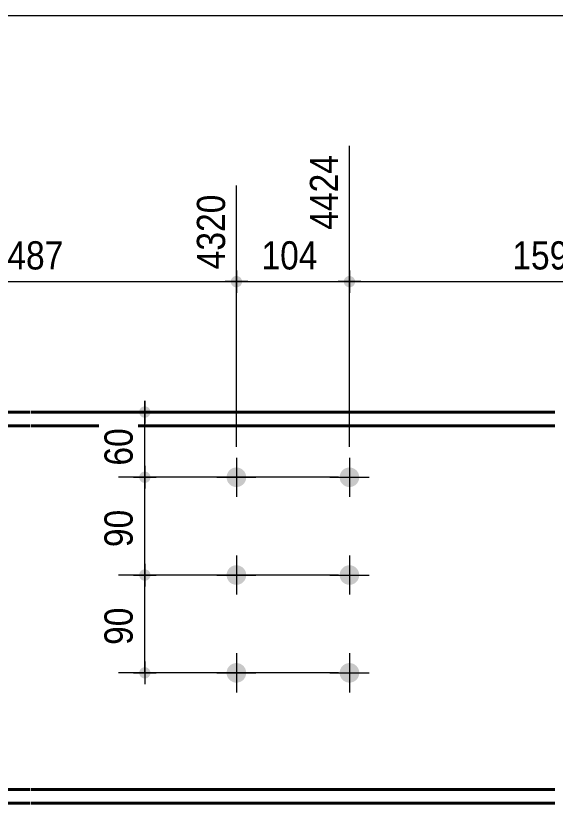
# Model space of a CAD drawing. Header units: millimetres. Extents: x 2 to 410, y 5 to 282.
# Drawn here: x 278.1 to 327.7, y 209.5 to 282 of the extents above; entities that cross this region are included whole.
import ezdxf

# ---------------------------------------------------------------- set-up
doc = ezdxf.new("R2010")
doc.units = ezdxf.units.MM
for name, color, linetype, lineweight in [('Boulon', 7, 'Continuous', 0), ('Cotation', 7, 'Continuous', 0), ('Feuille dessin', 5, 'Continuous', 0), ('Piece', 2, 'Continuous', 0)]:
    doc.layers.add(name, color=color, linetype=linetype, lineweight=lineweight)
doc.styles.add('ARIAL', font='ARIAL.TTF')

# ---------------------------------------------------------------- blocks, each defined once
blk = doc.blocks.new('*A15')
at = {"layer": 'Boulon'}
blk.add_hatch(color=256, dxfattribs=at).paths.add_polyline_path([(309.668, 221.485), (309.665, 221.441), (309.659, 221.397), (309.652, 221.354), (309.642, 221.31), (309.63, 221.268), (309.616, 221.226), (309.601, 221.185), (309.583, 221.144), (309.563, 221.105), (309.541, 221.066), (309.517, 221.029), (309.492, 220.993), (309.465, 220.958), (309.436, 220.925), (309.405, 220.893), (309.373, 220.862), (309.34, 220.833), (309.305, 220.806), (309.269, 220.781), (309.232, 220.757), (309.193, 220.735), (309.154, 220.716), (309.113, 220.698), (309.072, 220.682), (309.03, 220.668), (308.988, 220.656), (308.945, 220.646), (308.901, 220.639), (308.857, 220.633), (308.813, 220.63), (308.769, 220.629), (308.725, 220.63), (308.681, 220.633), (308.637, 220.639), (308.593, 220.646), (308.55, 220.656), (308.508, 220.668), (308.466, 220.682), (308.425, 220.698), (308.384, 220.716), (308.345, 220.735), (308.306, 220.757), (308.269, 220.781), (308.233, 220.806), (308.198, 220.833), (308.165, 220.862), (308.133, 220.893), (308.102, 220.925), (308.073, 220.958), (308.046, 220.993), (308.021, 221.029), (307.997, 221.066), (307.975, 221.105), (307.955, 221.144), (307.938, 221.185), (307.922, 221.226), (307.908, 221.268), (307.896, 221.31), (307.886, 221.354), (307.879, 221.397), (307.873, 221.441), (307.87, 221.485), (307.869, 221.529), (307.87, 221.573), (307.873, 221.617), (307.879, 221.661), (307.886, 221.705), (307.896, 221.748), (307.908, 221.79), (307.922, 221.832), (307.938, 221.874), (307.955, 221.914), (307.975, 221.953), (307.997, 221.992), (308.021, 222.029), (308.046, 222.065), (308.073, 222.1), (308.102, 222.134), (308.133, 222.166), (308.165, 222.196), (308.198, 222.225), (308.233, 222.252), (308.269, 222.277), (308.306, 222.301), (308.345, 222.323), (308.384, 222.343), (308.425, 222.361), (308.466, 222.377), (308.508, 222.39), (308.55, 222.402), (308.593, 222.412), (308.637, 222.419), (308.681, 222.425), (308.725, 222.428), (308.769, 222.429), (308.813, 222.428), (308.857, 222.425), (308.901, 222.419), (308.945, 222.412), (308.988, 222.402), (309.03, 222.39), (309.072, 222.377), (309.113, 222.361), (309.154, 222.343), (309.193, 222.323), (309.232, 222.301), (309.269, 222.277), (309.305, 222.252), (309.34, 222.225), (309.373, 222.196), (309.405, 222.166), (309.436, 222.134), (309.465, 222.1), (309.492, 222.065), (309.517, 222.029), (309.541, 221.992), (309.563, 221.953), (309.583, 221.914), (309.601, 221.874), (309.616, 221.832), (309.63, 221.79), (309.642, 221.748), (309.652, 221.705), (309.659, 221.661), (309.665, 221.617), (309.668, 221.573), (309.669, 221.529)], flags=17)
at = {"layer": 'Boulon', "linetype": 'Continuous', "lineweight": 0}
for p, q in [((308.769, 223.329), (308.769, 219.729)), ((306.969, 221.529), (310.569, 221.529))]:
    blk.add_line(p, q, dxfattribs=at)
blk = doc.blocks.new('*A16')
at = {"layer": 'Boulon'}
blk.add_hatch(color=256, dxfattribs=at).paths.add_polyline_path([(299.268, 221.485), (299.265, 221.441), (299.259, 221.397), (299.252, 221.354), (299.242, 221.31), (299.23, 221.268), (299.216, 221.226), (299.201, 221.185), (299.183, 221.144), (299.163, 221.105), (299.141, 221.066), (299.117, 221.029), (299.092, 220.993), (299.065, 220.958), (299.036, 220.925), (299.005, 220.893), (298.973, 220.862), (298.94, 220.833), (298.905, 220.806), (298.869, 220.781), (298.832, 220.757), (298.793, 220.735), (298.754, 220.716), (298.713, 220.698), (298.672, 220.682), (298.63, 220.668), (298.588, 220.656), (298.545, 220.646), (298.501, 220.639), (298.457, 220.633), (298.413, 220.63), (298.369, 220.629), (298.325, 220.63), (298.281, 220.633), (298.237, 220.639), (298.193, 220.646), (298.15, 220.656), (298.108, 220.668), (298.066, 220.682), (298.025, 220.698), (297.984, 220.716), (297.945, 220.735), (297.906, 220.757), (297.869, 220.781), (297.833, 220.806), (297.798, 220.833), (297.765, 220.862), (297.733, 220.893), (297.702, 220.925), (297.673, 220.958), (297.646, 220.993), (297.621, 221.029), (297.597, 221.066), (297.575, 221.105), (297.555, 221.144), (297.538, 221.185), (297.522, 221.226), (297.508, 221.268), (297.496, 221.31), (297.486, 221.354), (297.479, 221.397), (297.473, 221.441), (297.47, 221.485), (297.469, 221.529), (297.47, 221.573), (297.473, 221.617), (297.479, 221.661), (297.486, 221.705), (297.496, 221.748), (297.508, 221.79), (297.522, 221.832), (297.538, 221.874), (297.555, 221.914), (297.575, 221.953), (297.597, 221.992), (297.621, 222.029), (297.646, 222.065), (297.673, 222.1), (297.702, 222.134), (297.733, 222.166), (297.765, 222.196), (297.798, 222.225), (297.833, 222.252), (297.869, 222.277), (297.906, 222.301), (297.945, 222.323), (297.984, 222.343), (298.025, 222.361), (298.066, 222.377), (298.108, 222.39), (298.15, 222.402), (298.193, 222.412), (298.237, 222.419), (298.281, 222.425), (298.325, 222.428), (298.369, 222.429), (298.413, 222.428), (298.457, 222.425), (298.501, 222.419), (298.545, 222.412), (298.588, 222.402), (298.63, 222.39), (298.672, 222.377), (298.713, 222.361), (298.754, 222.343), (298.793, 222.323), (298.832, 222.301), (298.869, 222.277), (298.905, 222.252), (298.94, 222.225), (298.973, 222.196), (299.005, 222.166), (299.036, 222.134), (299.065, 222.1), (299.092, 222.065), (299.117, 222.029), (299.141, 221.992), (299.163, 221.953), (299.183, 221.914), (299.201, 221.874), (299.216, 221.832), (299.23, 221.79), (299.242, 221.748), (299.252, 221.705), (299.259, 221.661), (299.265, 221.617), (299.268, 221.573), (299.269, 221.529)], flags=17)
at = {"layer": 'Boulon', "linetype": 'Continuous', "lineweight": 0}
for p, q in [((298.369, 223.329), (298.369, 219.729)), ((296.569, 221.529), (300.169, 221.529))]:
    blk.add_line(p, q, dxfattribs=at)
blk = doc.blocks.new('*A17')
at = {"layer": 'Boulon'}
for points in [[(309.668, 239.485), (309.665, 239.441), (309.659, 239.397), (309.652, 239.354), (309.642, 239.31), (309.63, 239.268), (309.616, 239.226), (309.601, 239.185), (309.583, 239.144), (309.563, 239.105), (309.541, 239.066), (309.517, 239.029), (309.492, 238.993), (309.465, 238.958), (309.436, 238.925), (309.405, 238.893), (309.373, 238.862), (309.34, 238.833), (309.305, 238.806), (309.269, 238.781), (309.232, 238.757), (309.193, 238.735), (309.154, 238.716), (309.113, 238.698), (309.072, 238.682), (309.03, 238.668), (308.988, 238.656), (308.945, 238.646), (308.901, 238.639), (308.857, 238.633), (308.813, 238.63), (308.769, 238.629), (308.725, 238.63), (308.681, 238.633), (308.637, 238.639), (308.593, 238.646), (308.55, 238.656), (308.508, 238.668), (308.466, 238.682), (308.425, 238.698), (308.384, 238.716), (308.345, 238.735), (308.306, 238.757), (308.269, 238.781), (308.233, 238.806), (308.198, 238.833), (308.165, 238.862), (308.133, 238.893), (308.102, 238.925), (308.073, 238.958), (308.046, 238.993), (308.021, 239.029), (307.997, 239.066), (307.975, 239.105), (307.955, 239.144), (307.938, 239.185), (307.922, 239.226), (307.908, 239.268), (307.896, 239.31), (307.886, 239.354), (307.879, 239.397), (307.873, 239.441), (307.87, 239.485), (307.869, 239.529), (307.87, 239.573), (307.873, 239.617), (307.879, 239.661), (307.886, 239.705), (307.896, 239.748), (307.908, 239.79), (307.922, 239.832), (307.938, 239.874), (307.955, 239.914), (307.975, 239.953), (307.997, 239.992), (308.021, 240.029), (308.046, 240.065), (308.073, 240.1), (308.102, 240.134), (308.133, 240.166), (308.165, 240.196), (308.198, 240.225), (308.233, 240.252), (308.269, 240.277), (308.306, 240.301), (308.345, 240.323), (308.384, 240.343), (308.425, 240.361), (308.466, 240.377), (308.508, 240.39), (308.55, 240.402), (308.593, 240.412), (308.637, 240.419), (308.681, 240.425), (308.725, 240.428), (308.769, 240.429), (308.813, 240.428), (308.857, 240.425), (308.901, 240.419), (308.945, 240.412), (308.988, 240.402), (309.03, 240.39), (309.072, 240.377), (309.113, 240.361), (309.154, 240.343), (309.193, 240.323), (309.232, 240.301), (309.269, 240.277), (309.305, 240.252), (309.34, 240.225), (309.373, 240.196), (309.405, 240.166), (309.436, 240.134), (309.465, 240.1), (309.492, 240.065), (309.517, 240.029), (309.541, 239.992), (309.563, 239.953), (309.583, 239.914), (309.601, 239.874), (309.616, 239.832), (309.63, 239.79), (309.642, 239.748), (309.652, 239.705), (309.659, 239.661), (309.665, 239.617), (309.668, 239.573), (309.669, 239.529)], [(309.668, 230.485), (309.665, 230.441), (309.659, 230.397), (309.652, 230.354), (309.642, 230.31), (309.63, 230.268), (309.616, 230.226), (309.601, 230.185), (309.583, 230.144), (309.563, 230.105), (309.541, 230.066), (309.517, 230.029), (309.492, 229.993), (309.465, 229.958), (309.436, 229.925), (309.405, 229.893), (309.373, 229.862), (309.34, 229.833), (309.305, 229.806), (309.269, 229.781), (309.232, 229.757), (309.193, 229.735), (309.154, 229.716), (309.113, 229.698), (309.072, 229.682), (309.03, 229.668), (308.988, 229.656), (308.945, 229.646), (308.901, 229.639), (308.857, 229.633), (308.813, 229.63), (308.769, 229.629), (308.725, 229.63), (308.681, 229.633), (308.637, 229.639), (308.593, 229.646), (308.55, 229.656), (308.508, 229.668), (308.466, 229.682), (308.425, 229.698), (308.384, 229.716), (308.345, 229.735), (308.306, 229.757), (308.269, 229.781), (308.233, 229.806), (308.198, 229.833), (308.165, 229.862), (308.133, 229.893), (308.102, 229.925), (308.073, 229.958), (308.046, 229.993), (308.021, 230.029), (307.997, 230.066), (307.975, 230.105), (307.955, 230.144), (307.938, 230.185), (307.922, 230.226), (307.908, 230.268), (307.896, 230.31), (307.886, 230.354), (307.879, 230.397), (307.873, 230.441), (307.87, 230.485), (307.869, 230.529), (307.87, 230.573), (307.873, 230.617), (307.879, 230.661), (307.886, 230.705), (307.896, 230.748), (307.908, 230.79), (307.922, 230.832), (307.938, 230.874), (307.955, 230.914), (307.975, 230.953), (307.997, 230.992), (308.021, 231.029), (308.046, 231.065), (308.073, 231.1), (308.102, 231.134), (308.133, 231.166), (308.165, 231.196), (308.198, 231.225), (308.233, 231.252), (308.269, 231.277), (308.306, 231.301), (308.345, 231.323), (308.384, 231.343), (308.425, 231.361), (308.466, 231.377), (308.508, 231.39), (308.55, 231.402), (308.593, 231.412), (308.637, 231.419), (308.681, 231.425), (308.725, 231.428), (308.769, 231.429), (308.813, 231.428), (308.857, 231.425), (308.901, 231.419), (308.945, 231.412), (308.988, 231.402), (309.03, 231.39), (309.072, 231.377), (309.113, 231.361), (309.154, 231.343), (309.193, 231.323), (309.232, 231.301), (309.269, 231.277), (309.305, 231.252), (309.34, 231.225), (309.373, 231.196), (309.405, 231.166), (309.436, 231.134), (309.465, 231.1), (309.492, 231.065), (309.517, 231.029), (309.541, 230.992), (309.563, 230.953), (309.583, 230.914), (309.601, 230.874), (309.616, 230.832), (309.63, 230.79), (309.642, 230.748), (309.652, 230.705), (309.659, 230.661), (309.665, 230.617), (309.668, 230.573), (309.669, 230.529)]]:
    blk.add_hatch(color=256, dxfattribs=at).paths.add_polyline_path(points, flags=17)
at = {"layer": 'Boulon', "linetype": 'Continuous', "lineweight": 0}
for p, q in [((308.769, 241.329), (308.769, 237.729)), ((306.969, 239.529), (310.569, 239.529)), ((308.769, 232.329), (308.769, 228.729)), ((306.969, 230.529), (310.569, 230.529))]:
    blk.add_line(p, q, dxfattribs=at)
blk = doc.blocks.new('*A18')
at = {"layer": 'Boulon'}
for points in [[(299.268, 239.485), (299.265, 239.441), (299.259, 239.397), (299.252, 239.354), (299.242, 239.31), (299.23, 239.268), (299.216, 239.226), (299.201, 239.185), (299.183, 239.144), (299.163, 239.105), (299.141, 239.066), (299.117, 239.029), (299.092, 238.993), (299.065, 238.958), (299.036, 238.925), (299.005, 238.893), (298.973, 238.862), (298.94, 238.833), (298.905, 238.806), (298.869, 238.781), (298.832, 238.757), (298.793, 238.735), (298.754, 238.716), (298.713, 238.698), (298.672, 238.682), (298.63, 238.668), (298.588, 238.656), (298.545, 238.646), (298.501, 238.639), (298.457, 238.633), (298.413, 238.63), (298.369, 238.629), (298.325, 238.63), (298.281, 238.633), (298.237, 238.639), (298.193, 238.646), (298.15, 238.656), (298.108, 238.668), (298.066, 238.682), (298.025, 238.698), (297.984, 238.716), (297.945, 238.735), (297.906, 238.757), (297.869, 238.781), (297.833, 238.806), (297.798, 238.833), (297.765, 238.862), (297.733, 238.893), (297.702, 238.925), (297.673, 238.958), (297.646, 238.993), (297.621, 239.029), (297.597, 239.066), (297.575, 239.105), (297.555, 239.144), (297.538, 239.185), (297.522, 239.226), (297.508, 239.268), (297.496, 239.31), (297.486, 239.354), (297.479, 239.397), (297.473, 239.441), (297.47, 239.485), (297.469, 239.529), (297.47, 239.573), (297.473, 239.617), (297.479, 239.661), (297.486, 239.705), (297.496, 239.748), (297.508, 239.79), (297.522, 239.832), (297.538, 239.874), (297.555, 239.914), (297.575, 239.953), (297.597, 239.992), (297.621, 240.029), (297.646, 240.065), (297.673, 240.1), (297.702, 240.134), (297.733, 240.166), (297.765, 240.196), (297.798, 240.225), (297.833, 240.252), (297.869, 240.277), (297.906, 240.301), (297.945, 240.323), (297.984, 240.343), (298.025, 240.361), (298.066, 240.377), (298.108, 240.39), (298.15, 240.402), (298.193, 240.412), (298.237, 240.419), (298.281, 240.425), (298.325, 240.428), (298.369, 240.429), (298.413, 240.428), (298.457, 240.425), (298.501, 240.419), (298.545, 240.412), (298.588, 240.402), (298.63, 240.39), (298.672, 240.377), (298.713, 240.361), (298.754, 240.343), (298.793, 240.323), (298.832, 240.301), (298.869, 240.277), (298.905, 240.252), (298.94, 240.225), (298.973, 240.196), (299.005, 240.166), (299.036, 240.134), (299.065, 240.1), (299.092, 240.065), (299.117, 240.029), (299.141, 239.992), (299.163, 239.953), (299.183, 239.914), (299.201, 239.874), (299.216, 239.832), (299.23, 239.79), (299.242, 239.748), (299.252, 239.705), (299.259, 239.661), (299.265, 239.617), (299.268, 239.573), (299.269, 239.529)], [(299.268, 230.485), (299.265, 230.441), (299.259, 230.397), (299.252, 230.354), (299.242, 230.31), (299.23, 230.268), (299.216, 230.226), (299.201, 230.185), (299.183, 230.144), (299.163, 230.105), (299.141, 230.066), (299.117, 230.029), (299.092, 229.993), (299.065, 229.958), (299.036, 229.925), (299.005, 229.893), (298.973, 229.862), (298.94, 229.833), (298.905, 229.806), (298.869, 229.781), (298.832, 229.757), (298.793, 229.735), (298.754, 229.716), (298.713, 229.698), (298.672, 229.682), (298.63, 229.668), (298.588, 229.656), (298.545, 229.646), (298.501, 229.639), (298.457, 229.633), (298.413, 229.63), (298.369, 229.629), (298.325, 229.63), (298.281, 229.633), (298.237, 229.639), (298.193, 229.646), (298.15, 229.656), (298.108, 229.668), (298.066, 229.682), (298.025, 229.698), (297.984, 229.716), (297.945, 229.735), (297.906, 229.757), (297.869, 229.781), (297.833, 229.806), (297.798, 229.833), (297.765, 229.862), (297.733, 229.893), (297.702, 229.925), (297.673, 229.958), (297.646, 229.993), (297.621, 230.029), (297.597, 230.066), (297.575, 230.105), (297.555, 230.144), (297.538, 230.185), (297.522, 230.226), (297.508, 230.268), (297.496, 230.31), (297.486, 230.354), (297.479, 230.397), (297.473, 230.441), (297.47, 230.485), (297.469, 230.529), (297.47, 230.573), (297.473, 230.617), (297.479, 230.661), (297.486, 230.705), (297.496, 230.748), (297.508, 230.79), (297.522, 230.832), (297.538, 230.874), (297.555, 230.914), (297.575, 230.953), (297.597, 230.992), (297.621, 231.029), (297.646, 231.065), (297.673, 231.1), (297.702, 231.134), (297.733, 231.166), (297.765, 231.196), (297.798, 231.225), (297.833, 231.252), (297.869, 231.277), (297.906, 231.301), (297.945, 231.323), (297.984, 231.343), (298.025, 231.361), (298.066, 231.377), (298.108, 231.39), (298.15, 231.402), (298.193, 231.412), (298.237, 231.419), (298.281, 231.425), (298.325, 231.428), (298.369, 231.429), (298.413, 231.428), (298.457, 231.425), (298.501, 231.419), (298.545, 231.412), (298.588, 231.402), (298.63, 231.39), (298.672, 231.377), (298.713, 231.361), (298.754, 231.343), (298.793, 231.323), (298.832, 231.301), (298.869, 231.277), (298.905, 231.252), (298.94, 231.225), (298.973, 231.196), (299.005, 231.166), (299.036, 231.134), (299.065, 231.1), (299.092, 231.065), (299.117, 231.029), (299.141, 230.992), (299.163, 230.953), (299.183, 230.914), (299.201, 230.874), (299.216, 230.832), (299.23, 230.79), (299.242, 230.748), (299.252, 230.705), (299.259, 230.661), (299.265, 230.617), (299.268, 230.573), (299.269, 230.529)]]:
    blk.add_hatch(color=256, dxfattribs=at).paths.add_polyline_path(points, flags=17)
at = {"layer": 'Boulon', "linetype": 'Continuous', "lineweight": 0}
for p, q in [((298.369, 241.329), (298.369, 237.729)), ((296.569, 239.529), (300.169, 239.529)), ((298.369, 232.329), (298.369, 228.729)), ((296.569, 230.529), (300.169, 230.529))]:
    blk.add_line(p, q, dxfattribs=at)
blk = doc.blocks.new('*A23')
at = {"layer": 'Piece', "color": 2, "linetype": 'Continuous', "lineweight": 40}
for p, q in [((279.383434, 245.529131), (170.293154, 245.529131)), ((327.654716, 245.529131), (279.483434, 245.529131)), ((279.383434, 244.259131), (270.86596, 244.259131)), ((285.702809, 244.259131), (279.483434, 244.259131)), ((327.654716, 244.259131), (289.342809, 244.259131)), ((279.383434, 210.799131), (170.293154, 210.799131)), ((327.654716, 210.799131), (279.483434, 210.799131)), ((279.383434, 209.529131), (170.293154, 209.529131)), ((327.654716, 209.529131), (279.483434, 209.529131))]:
    blk.add_line(p, q, dxfattribs=at)
blk = doc.blocks.new('*A67')
at = {"layer": 'Feuille dessin', "linetype": 'Continuous', "lineweight": 0}
blk.add_line((405, 282), (5, 282), dxfattribs=at)
blk = doc.blocks.new('*A73')
at = {"layer": 'Cotation'}
for points in [[(289.917, 230.01), (289.892, 230.012), (289.867, 230.015), (289.841, 230.019), (289.816, 230.025), (289.792, 230.031), (289.768, 230.039), (289.744, 230.049), (289.72, 230.059), (289.698, 230.071), (289.675, 230.083), (289.654, 230.097), (289.633, 230.111), (289.613, 230.127), (289.594, 230.144), (289.575, 230.161), (289.558, 230.18), (289.541, 230.199), (289.525, 230.219), (289.51, 230.24), (289.497, 230.262), (289.484, 230.284), (289.473, 230.307), (289.462, 230.33), (289.453, 230.354), (289.445, 230.378), (289.438, 230.403), (289.433, 230.428), (289.428, 230.453), (289.425, 230.478), (289.423, 230.504), (289.423, 230.529), (289.423, 230.555), (289.425, 230.58), (289.428, 230.605), (289.433, 230.631), (289.438, 230.655), (289.445, 230.68), (289.453, 230.704), (289.462, 230.728), (289.473, 230.751), (289.484, 230.774), (289.497, 230.796), (289.51, 230.818), (289.525, 230.839), (289.541, 230.859), (289.558, 230.878), (289.575, 230.897), (289.594, 230.914), (289.613, 230.931), (289.633, 230.947), (289.654, 230.961), (289.675, 230.975), (289.698, 230.988), (289.72, 230.999), (289.744, 231.01), (289.768, 231.019), (289.792, 231.027), (289.816, 231.034), (289.841, 231.039), (289.867, 231.043), (289.892, 231.047), (289.917, 231.048), (289.943, 231.049), (289.968, 231.048), (289.994, 231.047), (290.019, 231.043), (290.044, 231.039), (290.069, 231.034), (290.094, 231.027), (290.118, 231.019), (290.142, 231.01), (290.165, 230.999), (290.188, 230.988), (290.21, 230.975), (290.232, 230.961), (290.253, 230.947), (290.273, 230.931), (290.292, 230.914), (290.311, 230.897), (290.328, 230.878), (290.345, 230.859), (290.36, 230.839), (290.375, 230.818), (290.389, 230.796), (290.401, 230.774), (290.413, 230.751), (290.423, 230.728), (290.432, 230.704), (290.44, 230.68), (290.447, 230.655), (290.453, 230.631), (290.457, 230.605), (290.46, 230.58), (290.462, 230.555), (290.463, 230.529), (290.462, 230.504), (290.46, 230.478), (290.457, 230.453), (290.453, 230.428), (290.447, 230.403), (290.44, 230.378), (290.432, 230.354), (290.423, 230.33), (290.413, 230.307), (290.401, 230.284), (290.389, 230.262), (290.375, 230.24), (290.36, 230.219), (290.345, 230.199), (290.328, 230.18), (290.311, 230.161), (290.292, 230.144), (290.273, 230.127), (290.253, 230.111), (290.232, 230.097), (290.21, 230.083), (290.188, 230.071), (290.165, 230.059), (290.142, 230.049), (290.118, 230.039), (290.094, 230.031), (290.069, 230.025), (290.044, 230.019), (290.019, 230.015), (289.994, 230.012), (289.968, 230.01), (289.943, 230.009)], [(289.917, 221.01), (289.892, 221.012), (289.867, 221.015), (289.841, 221.019), (289.816, 221.025), (289.792, 221.032), (289.768, 221.04), (289.744, 221.049), (289.72, 221.059), (289.698, 221.071), (289.675, 221.083), (289.654, 221.097), (289.633, 221.111), (289.613, 221.127), (289.594, 221.144), (289.575, 221.161), (289.558, 221.18), (289.541, 221.199), (289.525, 221.219), (289.51, 221.24), (289.497, 221.262), (289.484, 221.284), (289.473, 221.307), (289.462, 221.33), (289.453, 221.354), (289.445, 221.378), (289.438, 221.403), (289.433, 221.428), (289.428, 221.453), (289.425, 221.478), (289.423, 221.504), (289.423, 221.529), (289.423, 221.555), (289.425, 221.58), (289.428, 221.605), (289.433, 221.631), (289.438, 221.655), (289.445, 221.68), (289.453, 221.704), (289.462, 221.728), (289.473, 221.751), (289.484, 221.774), (289.497, 221.796), (289.51, 221.818), (289.525, 221.839), (289.541, 221.859), (289.558, 221.878), (289.575, 221.897), (289.594, 221.914), (289.613, 221.931), (289.633, 221.947), (289.654, 221.961), (289.675, 221.975), (289.698, 221.988), (289.72, 221.999), (289.744, 222.01), (289.768, 222.019), (289.792, 222.027), (289.816, 222.034), (289.841, 222.039), (289.867, 222.044), (289.892, 222.047), (289.917, 222.049), (289.943, 222.049), (289.968, 222.049), (289.994, 222.047), (290.019, 222.044), (290.044, 222.039), (290.069, 222.034), (290.094, 222.027), (290.118, 222.019), (290.142, 222.01), (290.165, 221.999), (290.188, 221.988), (290.21, 221.975), (290.232, 221.961), (290.253, 221.947), (290.273, 221.931), (290.292, 221.914), (290.311, 221.897), (290.328, 221.878), (290.345, 221.859), (290.36, 221.839), (290.375, 221.818), (290.389, 221.796), (290.401, 221.774), (290.413, 221.751), (290.423, 221.728), (290.432, 221.704), (290.44, 221.68), (290.447, 221.655), (290.453, 221.631), (290.457, 221.605), (290.46, 221.58), (290.462, 221.555), (290.463, 221.529), (290.462, 221.504), (290.46, 221.478), (290.457, 221.453), (290.453, 221.428), (290.447, 221.403), (290.44, 221.378), (290.432, 221.354), (290.423, 221.33), (290.413, 221.307), (290.401, 221.284), (290.389, 221.262), (290.375, 221.24), (290.36, 221.219), (290.345, 221.199), (290.328, 221.18), (290.311, 221.161), (290.292, 221.144), (290.273, 221.127), (290.253, 221.111), (290.232, 221.097), (290.21, 221.083), (290.188, 221.071), (290.165, 221.059), (290.142, 221.049), (290.118, 221.04), (290.094, 221.032), (290.069, 221.025), (290.044, 221.019), (290.019, 221.015), (289.994, 221.012), (289.968, 221.01), (289.943, 221.009)]]:
    blk.add_hatch(color=256, dxfattribs=at).paths.add_polyline_path(points, flags=17)
at = {"layer": 'Cotation', "linetype": 'Continuous', "lineweight": 0}
for p, q in [((289.943, 231.569), (289.943, 229.489)), ((289.943, 230.529), (289.943, 231.569)), ((307.769, 230.529), (287.523, 230.529)), ((288.903, 230.529), (290.983, 230.529)), ((289.943, 221.529), (289.943, 230.529)), ((289.943, 222.569), (289.943, 220.489)), ((307.769, 221.529), (287.523, 221.529)), ((288.903, 221.529), (290.983, 221.529)), ((289.943, 221.529), (289.943, 220.489))]:
    blk.add_line(p, q, dxfattribs=at)
at = {"layer": 'Cotation'}
for p in [(289.943, 230.529), (289.943, 221.529)]:
    blk.add_point(p, dxfattribs=at)
at = {"layer": 'Cotation', "style": 'ARIAL', "width": 0.85}
blk.add_text('90', height=2.6, rotation=90.00021, dxfattribs=at).set_placement((288.823, 224.101))
blk = doc.blocks.new('*A74')
at = {"layer": 'Cotation'}
for points in [[(289.917, 239.01), (289.892, 239.012), (289.867, 239.015), (289.841, 239.019), (289.816, 239.025), (289.792, 239.032), (289.768, 239.04), (289.744, 239.049), (289.72, 239.059), (289.698, 239.071), (289.675, 239.083), (289.654, 239.097), (289.633, 239.111), (289.613, 239.127), (289.594, 239.144), (289.575, 239.161), (289.558, 239.18), (289.541, 239.199), (289.525, 239.219), (289.51, 239.24), (289.497, 239.262), (289.484, 239.284), (289.473, 239.307), (289.462, 239.33), (289.453, 239.354), (289.445, 239.378), (289.438, 239.403), (289.433, 239.428), (289.428, 239.453), (289.425, 239.478), (289.423, 239.504), (289.423, 239.529), (289.423, 239.555), (289.425, 239.58), (289.428, 239.605), (289.433, 239.631), (289.438, 239.656), (289.445, 239.68), (289.453, 239.704), (289.462, 239.728), (289.473, 239.751), (289.484, 239.774), (289.497, 239.796), (289.51, 239.818), (289.525, 239.839), (289.541, 239.859), (289.558, 239.878), (289.575, 239.897), (289.594, 239.914), (289.613, 239.931), (289.633, 239.947), (289.654, 239.962), (289.675, 239.975), (289.698, 239.988), (289.72, 239.999), (289.744, 240.01), (289.768, 240.019), (289.792, 240.027), (289.816, 240.034), (289.841, 240.039), (289.867, 240.044), (289.892, 240.047), (289.917, 240.049), (289.943, 240.049), (289.968, 240.049), (289.994, 240.047), (290.019, 240.044), (290.044, 240.039), (290.069, 240.034), (290.094, 240.027), (290.118, 240.019), (290.142, 240.01), (290.165, 239.999), (290.188, 239.988), (290.21, 239.975), (290.232, 239.962), (290.253, 239.947), (290.273, 239.931), (290.292, 239.914), (290.311, 239.897), (290.328, 239.878), (290.345, 239.859), (290.36, 239.839), (290.375, 239.818), (290.389, 239.796), (290.401, 239.774), (290.413, 239.751), (290.423, 239.728), (290.432, 239.704), (290.44, 239.68), (290.447, 239.656), (290.453, 239.631), (290.457, 239.605), (290.46, 239.58), (290.462, 239.555), (290.463, 239.529), (290.462, 239.504), (290.46, 239.478), (290.457, 239.453), (290.453, 239.428), (290.447, 239.403), (290.44, 239.378), (290.432, 239.354), (290.423, 239.33), (290.413, 239.307), (290.401, 239.284), (290.389, 239.262), (290.375, 239.24), (290.36, 239.219), (290.345, 239.199), (290.328, 239.18), (290.311, 239.161), (290.292, 239.144), (290.273, 239.127), (290.253, 239.111), (290.232, 239.097), (290.21, 239.083), (290.188, 239.071), (290.165, 239.059), (290.142, 239.049), (290.118, 239.04), (290.094, 239.032), (290.069, 239.025), (290.044, 239.019), (290.019, 239.015), (289.994, 239.012), (289.968, 239.01), (289.943, 239.009)], [(289.917, 230.01), (289.892, 230.012), (289.867, 230.015), (289.841, 230.019), (289.816, 230.025), (289.792, 230.031), (289.768, 230.039), (289.744, 230.049), (289.72, 230.059), (289.698, 230.071), (289.675, 230.083), (289.654, 230.097), (289.633, 230.111), (289.613, 230.127), (289.594, 230.144), (289.575, 230.161), (289.558, 230.18), (289.541, 230.199), (289.525, 230.219), (289.51, 230.24), (289.497, 230.262), (289.484, 230.284), (289.473, 230.307), (289.462, 230.33), (289.453, 230.354), (289.445, 230.378), (289.438, 230.403), (289.433, 230.428), (289.428, 230.453), (289.425, 230.478), (289.423, 230.504), (289.423, 230.529), (289.423, 230.555), (289.425, 230.58), (289.428, 230.605), (289.433, 230.631), (289.438, 230.655), (289.445, 230.68), (289.453, 230.704), (289.462, 230.728), (289.473, 230.751), (289.484, 230.774), (289.497, 230.796), (289.51, 230.818), (289.525, 230.839), (289.541, 230.859), (289.558, 230.878), (289.575, 230.897), (289.594, 230.914), (289.613, 230.931), (289.633, 230.947), (289.654, 230.961), (289.675, 230.975), (289.698, 230.988), (289.72, 230.999), (289.744, 231.01), (289.768, 231.019), (289.792, 231.027), (289.816, 231.034), (289.841, 231.039), (289.867, 231.043), (289.892, 231.047), (289.917, 231.048), (289.943, 231.049), (289.968, 231.048), (289.994, 231.047), (290.019, 231.043), (290.044, 231.039), (290.069, 231.034), (290.094, 231.027), (290.118, 231.019), (290.142, 231.01), (290.165, 230.999), (290.188, 230.988), (290.21, 230.975), (290.232, 230.961), (290.253, 230.947), (290.273, 230.931), (290.292, 230.914), (290.311, 230.897), (290.328, 230.878), (290.345, 230.859), (290.36, 230.839), (290.375, 230.818), (290.389, 230.796), (290.401, 230.774), (290.413, 230.751), (290.423, 230.728), (290.432, 230.704), (290.44, 230.68), (290.447, 230.655), (290.453, 230.631), (290.457, 230.605), (290.46, 230.58), (290.462, 230.555), (290.463, 230.529), (290.462, 230.504), (290.46, 230.478), (290.457, 230.453), (290.453, 230.428), (290.447, 230.403), (290.44, 230.378), (290.432, 230.354), (290.423, 230.33), (290.413, 230.307), (290.401, 230.284), (290.389, 230.262), (290.375, 230.24), (290.36, 230.219), (290.345, 230.199), (290.328, 230.18), (290.311, 230.161), (290.292, 230.144), (290.273, 230.127), (290.253, 230.111), (290.232, 230.097), (290.21, 230.083), (290.188, 230.071), (290.165, 230.059), (290.142, 230.049), (290.118, 230.039), (290.094, 230.031), (290.069, 230.025), (290.044, 230.019), (290.019, 230.015), (289.994, 230.012), (289.968, 230.01), (289.943, 230.009)]]:
    blk.add_hatch(color=256, dxfattribs=at).paths.add_polyline_path(points, flags=17)
at = {"layer": 'Cotation', "linetype": 'Continuous', "lineweight": 0}
for p, q in [((289.943, 240.569), (289.943, 238.489)), ((289.943, 239.529), (289.943, 240.569)), ((307.769, 239.529), (287.523, 239.529)), ((288.903, 239.529), (290.983, 239.529)), ((289.943, 230.529), (289.943, 239.529)), ((289.943, 231.569), (289.943, 229.489)), ((307.769, 230.529), (287.523, 230.529)), ((288.903, 230.529), (290.983, 230.529)), ((289.943, 230.529), (289.943, 229.489))]:
    blk.add_line(p, q, dxfattribs=at)
at = {"layer": 'Cotation'}
for p in [(289.943, 239.529), (289.943, 230.529)]:
    blk.add_point(p, dxfattribs=at)
at = {"layer": 'Cotation', "style": 'ARIAL', "width": 0.85}
blk.add_text('90', height=2.6, rotation=90.00021, dxfattribs=at).set_placement((288.823, 233.101))
blk = doc.blocks.new('*A75')
at = {"layer": 'Cotation'}
for points in [[(289.917, 245.01), (289.892, 245.012), (289.867, 245.015), (289.841, 245.019), (289.816, 245.025), (289.792, 245.032), (289.768, 245.04), (289.744, 245.049), (289.72, 245.059), (289.698, 245.071), (289.675, 245.083), (289.654, 245.097), (289.633, 245.111), (289.613, 245.127), (289.594, 245.144), (289.575, 245.161), (289.558, 245.18), (289.541, 245.199), (289.525, 245.219), (289.51, 245.24), (289.497, 245.262), (289.484, 245.284), (289.473, 245.307), (289.462, 245.33), (289.453, 245.354), (289.445, 245.378), (289.438, 245.403), (289.433, 245.428), (289.428, 245.453), (289.425, 245.478), (289.423, 245.504), (289.423, 245.529), (289.423, 245.555), (289.425, 245.58), (289.428, 245.605), (289.433, 245.631), (289.438, 245.655), (289.445, 245.68), (289.453, 245.704), (289.462, 245.728), (289.473, 245.751), (289.484, 245.774), (289.497, 245.796), (289.51, 245.818), (289.525, 245.839), (289.541, 245.859), (289.558, 245.878), (289.575, 245.897), (289.594, 245.914), (289.613, 245.931), (289.633, 245.947), (289.654, 245.961), (289.675, 245.975), (289.698, 245.988), (289.72, 245.999), (289.744, 246.01), (289.768, 246.019), (289.792, 246.027), (289.816, 246.034), (289.841, 246.039), (289.867, 246.044), (289.892, 246.047), (289.917, 246.049), (289.943, 246.049), (289.968, 246.049), (289.994, 246.047), (290.019, 246.044), (290.044, 246.039), (290.069, 246.034), (290.094, 246.027), (290.118, 246.019), (290.142, 246.01), (290.165, 245.999), (290.188, 245.988), (290.21, 245.975), (290.232, 245.961), (290.253, 245.947), (290.273, 245.931), (290.292, 245.914), (290.311, 245.897), (290.328, 245.878), (290.345, 245.859), (290.36, 245.839), (290.375, 245.818), (290.389, 245.796), (290.401, 245.774), (290.413, 245.751), (290.423, 245.728), (290.432, 245.704), (290.44, 245.68), (290.447, 245.655), (290.453, 245.631), (290.457, 245.605), (290.46, 245.58), (290.462, 245.555), (290.463, 245.529), (290.462, 245.504), (290.46, 245.478), (290.457, 245.453), (290.453, 245.428), (290.447, 245.403), (290.44, 245.378), (290.432, 245.354), (290.423, 245.33), (290.413, 245.307), (290.401, 245.284), (290.389, 245.262), (290.375, 245.24), (290.36, 245.219), (290.345, 245.199), (290.328, 245.18), (290.311, 245.161), (290.292, 245.144), (290.273, 245.127), (290.253, 245.111), (290.232, 245.097), (290.21, 245.083), (290.188, 245.071), (290.165, 245.059), (290.142, 245.049), (290.118, 245.04), (290.094, 245.032), (290.069, 245.025), (290.044, 245.019), (290.019, 245.015), (289.994, 245.012), (289.968, 245.01), (289.943, 245.009)], [(289.917, 239.01), (289.892, 239.012), (289.867, 239.015), (289.841, 239.019), (289.816, 239.025), (289.792, 239.032), (289.768, 239.04), (289.744, 239.049), (289.72, 239.059), (289.698, 239.071), (289.675, 239.083), (289.654, 239.097), (289.633, 239.111), (289.613, 239.127), (289.594, 239.144), (289.575, 239.161), (289.558, 239.18), (289.541, 239.199), (289.525, 239.219), (289.51, 239.24), (289.497, 239.262), (289.484, 239.284), (289.473, 239.307), (289.462, 239.33), (289.453, 239.354), (289.445, 239.378), (289.438, 239.403), (289.433, 239.428), (289.428, 239.453), (289.425, 239.478), (289.423, 239.504), (289.423, 239.529), (289.423, 239.555), (289.425, 239.58), (289.428, 239.605), (289.433, 239.631), (289.438, 239.656), (289.445, 239.68), (289.453, 239.704), (289.462, 239.728), (289.473, 239.751), (289.484, 239.774), (289.497, 239.796), (289.51, 239.818), (289.525, 239.839), (289.541, 239.859), (289.558, 239.878), (289.575, 239.897), (289.594, 239.914), (289.613, 239.931), (289.633, 239.947), (289.654, 239.962), (289.675, 239.975), (289.698, 239.988), (289.72, 239.999), (289.744, 240.01), (289.768, 240.019), (289.792, 240.027), (289.816, 240.034), (289.841, 240.039), (289.867, 240.044), (289.892, 240.047), (289.917, 240.049), (289.943, 240.049), (289.968, 240.049), (289.994, 240.047), (290.019, 240.044), (290.044, 240.039), (290.069, 240.034), (290.094, 240.027), (290.118, 240.019), (290.142, 240.01), (290.165, 239.999), (290.188, 239.988), (290.21, 239.975), (290.232, 239.962), (290.253, 239.947), (290.273, 239.931), (290.292, 239.914), (290.311, 239.897), (290.328, 239.878), (290.345, 239.859), (290.36, 239.839), (290.375, 239.818), (290.389, 239.796), (290.401, 239.774), (290.413, 239.751), (290.423, 239.728), (290.432, 239.704), (290.44, 239.68), (290.447, 239.656), (290.453, 239.631), (290.457, 239.605), (290.46, 239.58), (290.462, 239.555), (290.463, 239.529), (290.462, 239.504), (290.46, 239.478), (290.457, 239.453), (290.453, 239.428), (290.447, 239.403), (290.44, 239.378), (290.432, 239.354), (290.423, 239.33), (290.413, 239.307), (290.401, 239.284), (290.389, 239.262), (290.375, 239.24), (290.36, 239.219), (290.345, 239.199), (290.328, 239.18), (290.311, 239.161), (290.292, 239.144), (290.273, 239.127), (290.253, 239.111), (290.232, 239.097), (290.21, 239.083), (290.188, 239.071), (290.165, 239.059), (290.142, 239.049), (290.118, 239.04), (290.094, 239.032), (290.069, 239.025), (290.044, 239.019), (290.019, 239.015), (289.994, 239.012), (289.968, 239.01), (289.943, 239.009)]]:
    blk.add_hatch(color=256, dxfattribs=at).paths.add_polyline_path(points, flags=17)
at = {"layer": 'Cotation', "linetype": 'Continuous', "lineweight": 0}
for p, q in [((289.943, 246.569), (289.943, 244.489)), ((289.943, 245.529), (289.943, 246.569)), ((289.801, 245.529), (287.523, 245.529)), ((288.903, 245.529), (290.983, 245.529)), ((289.943, 239.529), (289.943, 245.529)), ((289.943, 240.569), (289.943, 238.489)), ((307.769, 239.529), (287.523, 239.529)), ((288.903, 239.529), (290.983, 239.529)), ((289.943, 239.529), (289.943, 238.489))]:
    blk.add_line(p, q, dxfattribs=at)
at = {"layer": 'Cotation'}
for p in [(289.943, 245.529), (289.943, 239.529)]:
    blk.add_point(p, dxfattribs=at)
at = {"layer": 'Cotation', "style": 'ARIAL', "width": 0.85}
blk.add_text('60', height=2.6, rotation=90.00021, dxfattribs=at).set_placement((288.823, 240.601))
blk = doc.blocks.new('*A101')
at = {"layer": 'Cotation'}
for points in [[(260.472, 257.01), (260.447, 257.012), (260.421, 257.015), (260.396, 257.019), (260.371, 257.025), (260.347, 257.032), (260.323, 257.04), (260.299, 257.049), (260.275, 257.059), (260.253, 257.071), (260.23, 257.083), (260.209, 257.097), (260.188, 257.111), (260.168, 257.127), (260.149, 257.144), (260.13, 257.161), (260.112, 257.18), (260.096, 257.199), (260.08, 257.219), (260.065, 257.24), (260.052, 257.262), (260.039, 257.284), (260.028, 257.307), (260.017, 257.33), (260.008, 257.354), (260, 257.378), (259.993, 257.403), (259.988, 257.428), (259.983, 257.453), (259.98, 257.478), (259.978, 257.504), (259.978, 257.529), (259.978, 257.555), (259.98, 257.58), (259.983, 257.605), (259.988, 257.631), (259.993, 257.655), (260, 257.68), (260.008, 257.704), (260.017, 257.728), (260.028, 257.751), (260.039, 257.774), (260.052, 257.796), (260.065, 257.818), (260.08, 257.839), (260.096, 257.859), (260.112, 257.878), (260.13, 257.897), (260.149, 257.914), (260.168, 257.931), (260.188, 257.947), (260.209, 257.961), (260.23, 257.975), (260.253, 257.988), (260.275, 257.999), (260.299, 258.01), (260.323, 258.019), (260.347, 258.027), (260.371, 258.034), (260.396, 258.039), (260.421, 258.044), (260.447, 258.047), (260.472, 258.049), (260.498, 258.049), (260.523, 258.049), (260.549, 258.047), (260.574, 258.044), (260.599, 258.039), (260.624, 258.034), (260.649, 258.027), (260.673, 258.019), (260.697, 258.01), (260.72, 257.999), (260.743, 257.988), (260.765, 257.975), (260.787, 257.961), (260.808, 257.947), (260.828, 257.931), (260.847, 257.914), (260.865, 257.897), (260.883, 257.878), (260.9, 257.859), (260.915, 257.839), (260.93, 257.818), (260.944, 257.796), (260.956, 257.774), (260.968, 257.751), (260.978, 257.728), (260.987, 257.704), (260.995, 257.68), (261.002, 257.655), (261.008, 257.631), (261.012, 257.605), (261.015, 257.58), (261.017, 257.555), (261.018, 257.529), (261.017, 257.504), (261.015, 257.478), (261.012, 257.453), (261.008, 257.428), (261.002, 257.403), (260.995, 257.378), (260.987, 257.354), (260.978, 257.33), (260.968, 257.307), (260.956, 257.284), (260.944, 257.262), (260.93, 257.24), (260.915, 257.219), (260.9, 257.199), (260.883, 257.18), (260.865, 257.161), (260.847, 257.144), (260.828, 257.127), (260.808, 257.111), (260.787, 257.097), (260.765, 257.083), (260.743, 257.071), (260.72, 257.059), (260.697, 257.049), (260.673, 257.04), (260.649, 257.032), (260.624, 257.025), (260.599, 257.019), (260.574, 257.015), (260.549, 257.012), (260.523, 257.01), (260.498, 257.009)], [(298.344, 257.01), (298.318, 257.012), (298.293, 257.015), (298.268, 257.019), (298.243, 257.025), (298.218, 257.032), (298.194, 257.04), (298.17, 257.049), (298.147, 257.059), (298.124, 257.071), (298.102, 257.083), (298.08, 257.097), (298.059, 257.111), (298.039, 257.127), (298.02, 257.144), (298.001, 257.161), (297.984, 257.18), (297.967, 257.199), (297.951, 257.219), (297.937, 257.24), (297.923, 257.262), (297.91, 257.284), (297.899, 257.307), (297.889, 257.33), (297.879, 257.354), (297.871, 257.378), (297.865, 257.403), (297.859, 257.428), (297.855, 257.453), (297.852, 257.478), (297.85, 257.504), (297.849, 257.529), (297.85, 257.555), (297.852, 257.58), (297.855, 257.605), (297.859, 257.631), (297.865, 257.655), (297.871, 257.68), (297.879, 257.704), (297.889, 257.728), (297.899, 257.751), (297.91, 257.774), (297.923, 257.796), (297.937, 257.818), (297.951, 257.839), (297.967, 257.859), (297.984, 257.878), (298.001, 257.897), (298.02, 257.914), (298.039, 257.931), (298.059, 257.947), (298.08, 257.961), (298.102, 257.975), (298.124, 257.988), (298.147, 257.999), (298.17, 258.01), (298.194, 258.019), (298.218, 258.027), (298.243, 258.034), (298.268, 258.039), (298.293, 258.044), (298.318, 258.047), (298.344, 258.049), (298.369, 258.049), (298.395, 258.049), (298.42, 258.047), (298.445, 258.044), (298.471, 258.039), (298.495, 258.034), (298.52, 258.027), (298.544, 258.019), (298.568, 258.01), (298.591, 257.999), (298.614, 257.988), (298.636, 257.975), (298.658, 257.961), (298.679, 257.947), (298.699, 257.931), (298.718, 257.914), (298.737, 257.897), (298.754, 257.878), (298.771, 257.859), (298.787, 257.839), (298.801, 257.818), (298.815, 257.796), (298.828, 257.774), (298.839, 257.751), (298.849, 257.728), (298.859, 257.704), (298.867, 257.68), (298.873, 257.655), (298.879, 257.631), (298.883, 257.605), (298.887, 257.58), (298.888, 257.555), (298.889, 257.529), (298.888, 257.504), (298.887, 257.478), (298.883, 257.453), (298.879, 257.428), (298.873, 257.403), (298.867, 257.378), (298.859, 257.354), (298.849, 257.33), (298.839, 257.307), (298.828, 257.284), (298.815, 257.262), (298.801, 257.24), (298.787, 257.219), (298.771, 257.199), (298.754, 257.18), (298.737, 257.161), (298.718, 257.144), (298.699, 257.127), (298.679, 257.111), (298.658, 257.097), (298.636, 257.083), (298.614, 257.071), (298.591, 257.059), (298.568, 257.049), (298.544, 257.04), (298.52, 257.032), (298.495, 257.025), (298.471, 257.019), (298.445, 257.015), (298.42, 257.012), (298.395, 257.01), (298.369, 257.009)]]:
    blk.add_hatch(color=256, dxfattribs=at).paths.add_polyline_path(points, flags=17)
at = {"layer": 'Cotation', "linetype": 'Continuous', "lineweight": 0}
for p, q in [((260.498, 242.329), (260.498, 270.023)), ((298.369, 242.329), (298.369, 266.383)), ((260.498, 258.569), (260.498, 256.489)), ((298.369, 258.569), (298.369, 256.489)), ((261.538, 257.529), (259.458, 257.529)), ((260.498, 257.529), (259.458, 257.529)), ((260.498, 257.529), (298.369, 257.529)), ((299.409, 257.529), (297.329, 257.529)), ((298.369, 257.529), (299.409, 257.529))]:
    blk.add_line(p, q, dxfattribs=at)
at = {"layer": 'Cotation'}
for p in [(260.498, 257.529), (298.369, 257.529)]:
    blk.add_point(p, dxfattribs=at)
at = {"layer": 'Cotation', "style": 'ARIAL', "width": 0.85}
blk.add_text('4320', height=2.6, rotation=90.00021, dxfattribs=at).set_placement((297.329, 258.669))
blk.add_text('1487', height=2.6, dxfattribs=at).set_placement((275.577, 258.649))
blk = doc.blocks.new('*A102')
at = {"layer": 'Cotation'}
for points in [[(298.344, 257.01), (298.318, 257.012), (298.293, 257.015), (298.268, 257.019), (298.243, 257.025), (298.218, 257.032), (298.194, 257.04), (298.17, 257.049), (298.147, 257.059), (298.124, 257.071), (298.102, 257.083), (298.08, 257.097), (298.059, 257.111), (298.039, 257.127), (298.02, 257.144), (298.001, 257.161), (297.984, 257.18), (297.967, 257.199), (297.951, 257.219), (297.937, 257.24), (297.923, 257.262), (297.91, 257.284), (297.899, 257.307), (297.889, 257.33), (297.879, 257.354), (297.871, 257.378), (297.865, 257.403), (297.859, 257.428), (297.855, 257.453), (297.852, 257.478), (297.85, 257.504), (297.849, 257.529), (297.85, 257.555), (297.852, 257.58), (297.855, 257.605), (297.859, 257.631), (297.865, 257.655), (297.871, 257.68), (297.879, 257.704), (297.889, 257.728), (297.899, 257.751), (297.91, 257.774), (297.923, 257.796), (297.937, 257.818), (297.951, 257.839), (297.967, 257.859), (297.984, 257.878), (298.001, 257.897), (298.02, 257.914), (298.039, 257.931), (298.059, 257.947), (298.08, 257.961), (298.102, 257.975), (298.124, 257.988), (298.147, 257.999), (298.17, 258.01), (298.194, 258.019), (298.218, 258.027), (298.243, 258.034), (298.268, 258.039), (298.293, 258.044), (298.318, 258.047), (298.344, 258.049), (298.369, 258.049), (298.395, 258.049), (298.42, 258.047), (298.445, 258.044), (298.471, 258.039), (298.495, 258.034), (298.52, 258.027), (298.544, 258.019), (298.568, 258.01), (298.591, 257.999), (298.614, 257.988), (298.636, 257.975), (298.658, 257.961), (298.679, 257.947), (298.699, 257.931), (298.718, 257.914), (298.737, 257.897), (298.754, 257.878), (298.771, 257.859), (298.787, 257.839), (298.801, 257.818), (298.815, 257.796), (298.828, 257.774), (298.839, 257.751), (298.849, 257.728), (298.859, 257.704), (298.867, 257.68), (298.873, 257.655), (298.879, 257.631), (298.883, 257.605), (298.887, 257.58), (298.888, 257.555), (298.889, 257.529), (298.888, 257.504), (298.887, 257.478), (298.883, 257.453), (298.879, 257.428), (298.873, 257.403), (298.867, 257.378), (298.859, 257.354), (298.849, 257.33), (298.839, 257.307), (298.828, 257.284), (298.815, 257.262), (298.801, 257.24), (298.787, 257.219), (298.771, 257.199), (298.754, 257.18), (298.737, 257.161), (298.718, 257.144), (298.699, 257.127), (298.679, 257.111), (298.658, 257.097), (298.636, 257.083), (298.614, 257.071), (298.591, 257.059), (298.568, 257.049), (298.544, 257.04), (298.52, 257.032), (298.495, 257.025), (298.471, 257.019), (298.445, 257.015), (298.42, 257.012), (298.395, 257.01), (298.369, 257.009)], [(308.744, 257.01), (308.718, 257.012), (308.693, 257.015), (308.668, 257.019), (308.643, 257.025), (308.618, 257.032), (308.594, 257.04), (308.57, 257.049), (308.547, 257.059), (308.524, 257.071), (308.502, 257.083), (308.48, 257.097), (308.459, 257.111), (308.439, 257.127), (308.42, 257.144), (308.401, 257.161), (308.384, 257.18), (308.367, 257.199), (308.351, 257.219), (308.337, 257.24), (308.323, 257.262), (308.31, 257.284), (308.299, 257.307), (308.289, 257.33), (308.279, 257.354), (308.271, 257.378), (308.265, 257.403), (308.259, 257.428), (308.255, 257.453), (308.252, 257.478), (308.25, 257.504), (308.249, 257.529), (308.25, 257.555), (308.252, 257.58), (308.255, 257.605), (308.259, 257.631), (308.265, 257.655), (308.271, 257.68), (308.279, 257.704), (308.289, 257.728), (308.299, 257.751), (308.31, 257.774), (308.323, 257.796), (308.337, 257.818), (308.351, 257.839), (308.367, 257.859), (308.384, 257.878), (308.401, 257.897), (308.42, 257.914), (308.439, 257.931), (308.459, 257.947), (308.48, 257.961), (308.502, 257.975), (308.524, 257.988), (308.547, 257.999), (308.57, 258.01), (308.594, 258.019), (308.618, 258.027), (308.643, 258.034), (308.668, 258.039), (308.693, 258.044), (308.718, 258.047), (308.744, 258.049), (308.769, 258.049), (308.795, 258.049), (308.82, 258.047), (308.845, 258.044), (308.871, 258.039), (308.895, 258.034), (308.92, 258.027), (308.944, 258.019), (308.968, 258.01), (308.991, 257.999), (309.014, 257.988), (309.036, 257.975), (309.058, 257.961), (309.079, 257.947), (309.099, 257.931), (309.118, 257.914), (309.137, 257.897), (309.154, 257.878), (309.171, 257.859), (309.187, 257.839), (309.201, 257.818), (309.215, 257.796), (309.228, 257.774), (309.239, 257.751), (309.249, 257.728), (309.259, 257.704), (309.267, 257.68), (309.273, 257.655), (309.279, 257.631), (309.283, 257.605), (309.287, 257.58), (309.288, 257.555), (309.289, 257.529), (309.288, 257.504), (309.287, 257.478), (309.283, 257.453), (309.279, 257.428), (309.273, 257.403), (309.267, 257.378), (309.259, 257.354), (309.249, 257.33), (309.239, 257.307), (309.228, 257.284), (309.215, 257.262), (309.201, 257.24), (309.187, 257.219), (309.171, 257.199), (309.154, 257.18), (309.137, 257.161), (309.118, 257.144), (309.099, 257.127), (309.079, 257.111), (309.058, 257.097), (309.036, 257.083), (309.014, 257.071), (308.991, 257.059), (308.968, 257.049), (308.944, 257.04), (308.92, 257.032), (308.895, 257.025), (308.871, 257.019), (308.845, 257.015), (308.82, 257.012), (308.795, 257.01), (308.769, 257.009)]]:
    blk.add_hatch(color=256, dxfattribs=at).paths.add_polyline_path(points, flags=17)
at = {"layer": 'Cotation', "linetype": 'Continuous', "lineweight": 0}
for p, q in [((308.769, 242.329), (308.769, 270.023)), ((298.369, 242.329), (298.369, 266.383)), ((298.369, 258.569), (298.369, 256.489)), ((308.769, 258.569), (308.769, 256.489)), ((299.409, 257.529), (297.329, 257.529)), ((298.369, 257.529), (297.329, 257.529)), ((298.369, 257.529), (308.769, 257.529)), ((309.809, 257.529), (307.729, 257.529)), ((308.769, 257.529), (309.809, 257.529))]:
    blk.add_line(p, q, dxfattribs=at)
at = {"layer": 'Cotation'}
for p in [(298.369, 257.529), (308.769, 257.529)]:
    blk.add_point(p, dxfattribs=at)
at = {"layer": 'Cotation', "style": 'ARIAL', "width": 0.85}
blk.add_text('4424', height=2.6, rotation=90.00021, dxfattribs=at).set_placement((307.729, 262.309))
blk.add_text('104', height=2.6, dxfattribs=at).set_placement((300.676, 258.649))
blk = doc.blocks.new('*A103')
at = {"layer": 'Cotation'}
for points in [[(308.744, 257.01), (308.718, 257.012), (308.693, 257.015), (308.668, 257.019), (308.643, 257.025), (308.618, 257.032), (308.594, 257.04), (308.57, 257.049), (308.547, 257.059), (308.524, 257.071), (308.502, 257.083), (308.48, 257.097), (308.459, 257.111), (308.439, 257.127), (308.42, 257.144), (308.401, 257.161), (308.384, 257.18), (308.367, 257.199), (308.351, 257.219), (308.337, 257.24), (308.323, 257.262), (308.31, 257.284), (308.299, 257.307), (308.289, 257.33), (308.279, 257.354), (308.271, 257.378), (308.265, 257.403), (308.259, 257.428), (308.255, 257.453), (308.252, 257.478), (308.25, 257.504), (308.249, 257.529), (308.25, 257.555), (308.252, 257.58), (308.255, 257.605), (308.259, 257.631), (308.265, 257.655), (308.271, 257.68), (308.279, 257.704), (308.289, 257.728), (308.299, 257.751), (308.31, 257.774), (308.323, 257.796), (308.337, 257.818), (308.351, 257.839), (308.367, 257.859), (308.384, 257.878), (308.401, 257.897), (308.42, 257.914), (308.439, 257.931), (308.459, 257.947), (308.48, 257.961), (308.502, 257.975), (308.524, 257.988), (308.547, 257.999), (308.57, 258.01), (308.594, 258.019), (308.618, 258.027), (308.643, 258.034), (308.668, 258.039), (308.693, 258.044), (308.718, 258.047), (308.744, 258.049), (308.769, 258.049), (308.795, 258.049), (308.82, 258.047), (308.845, 258.044), (308.871, 258.039), (308.895, 258.034), (308.92, 258.027), (308.944, 258.019), (308.968, 258.01), (308.991, 257.999), (309.014, 257.988), (309.036, 257.975), (309.058, 257.961), (309.079, 257.947), (309.099, 257.931), (309.118, 257.914), (309.137, 257.897), (309.154, 257.878), (309.171, 257.859), (309.187, 257.839), (309.201, 257.818), (309.215, 257.796), (309.228, 257.774), (309.239, 257.751), (309.249, 257.728), (309.259, 257.704), (309.267, 257.68), (309.273, 257.655), (309.279, 257.631), (309.283, 257.605), (309.287, 257.58), (309.288, 257.555), (309.289, 257.529), (309.288, 257.504), (309.287, 257.478), (309.283, 257.453), (309.279, 257.428), (309.273, 257.403), (309.267, 257.378), (309.259, 257.354), (309.249, 257.33), (309.239, 257.307), (309.228, 257.284), (309.215, 257.262), (309.201, 257.24), (309.187, 257.219), (309.171, 257.199), (309.154, 257.18), (309.137, 257.161), (309.118, 257.144), (309.099, 257.127), (309.079, 257.111), (309.058, 257.097), (309.036, 257.083), (309.014, 257.071), (308.991, 257.059), (308.968, 257.049), (308.944, 257.04), (308.92, 257.032), (308.895, 257.025), (308.871, 257.019), (308.845, 257.015), (308.82, 257.012), (308.795, 257.01), (308.769, 257.009)], [(346.429, 257.01), (346.404, 257.012), (346.378, 257.015), (346.353, 257.019), (346.328, 257.025), (346.304, 257.032), (346.28, 257.04), (346.256, 257.049), (346.232, 257.059), (346.21, 257.071), (346.187, 257.083), (346.166, 257.097), (346.145, 257.111), (346.125, 257.127), (346.106, 257.144), (346.087, 257.161), (346.069, 257.18), (346.053, 257.199), (346.037, 257.219), (346.022, 257.24), (346.009, 257.262), (345.996, 257.284), (345.985, 257.307), (345.974, 257.33), (345.965, 257.354), (345.957, 257.378), (345.95, 257.403), (345.945, 257.428), (345.94, 257.453), (345.937, 257.478), (345.935, 257.504), (345.935, 257.529), (345.935, 257.555), (345.937, 257.58), (345.94, 257.605), (345.945, 257.631), (345.95, 257.655), (345.957, 257.68), (345.965, 257.704), (345.974, 257.728), (345.985, 257.751), (345.996, 257.774), (346.009, 257.796), (346.022, 257.818), (346.037, 257.839), (346.053, 257.859), (346.069, 257.878), (346.087, 257.897), (346.106, 257.914), (346.125, 257.931), (346.145, 257.947), (346.166, 257.961), (346.187, 257.975), (346.21, 257.988), (346.232, 257.999), (346.256, 258.01), (346.28, 258.019), (346.304, 258.027), (346.328, 258.034), (346.353, 258.039), (346.378, 258.044), (346.404, 258.047), (346.429, 258.049), (346.455, 258.049), (346.48, 258.049), (346.506, 258.047), (346.531, 258.044), (346.556, 258.039), (346.581, 258.034), (346.606, 258.027), (346.63, 258.019), (346.654, 258.01), (346.677, 257.999), (346.7, 257.988), (346.722, 257.975), (346.744, 257.961), (346.764, 257.947), (346.785, 257.931), (346.804, 257.914), (346.822, 257.897), (346.84, 257.878), (346.857, 257.859), (346.872, 257.839), (346.887, 257.818), (346.901, 257.796), (346.913, 257.774), (346.925, 257.751), (346.935, 257.728), (346.944, 257.704), (346.952, 257.68), (346.959, 257.655), (346.965, 257.631), (346.969, 257.605), (346.972, 257.58), (346.974, 257.555), (346.975, 257.529), (346.974, 257.504), (346.972, 257.478), (346.969, 257.453), (346.965, 257.428), (346.959, 257.403), (346.952, 257.378), (346.944, 257.354), (346.935, 257.33), (346.925, 257.307), (346.913, 257.284), (346.901, 257.262), (346.887, 257.24), (346.872, 257.219), (346.857, 257.199), (346.84, 257.18), (346.822, 257.161), (346.804, 257.144), (346.785, 257.127), (346.764, 257.111), (346.744, 257.097), (346.722, 257.083), (346.7, 257.071), (346.677, 257.059), (346.654, 257.049), (346.63, 257.04), (346.606, 257.032), (346.581, 257.025), (346.556, 257.019), (346.531, 257.015), (346.506, 257.012), (346.48, 257.01), (346.455, 257.009)]]:
    blk.add_hatch(color=256, dxfattribs=at).paths.add_polyline_path(points, flags=17)
at = {"layer": 'Cotation', "linetype": 'Continuous', "lineweight": 0}
for p, q in [((308.769, 242.329), (308.769, 270.023)), ((346.455, 222.329), (346.455, 266.383)), ((308.769, 258.569), (308.769, 256.489)), ((346.455, 258.569), (346.455, 256.489)), ((309.809, 257.529), (307.729, 257.529)), ((308.769, 257.529), (307.729, 257.529)), ((308.769, 257.529), (346.455, 257.529)), ((347.495, 257.529), (345.415, 257.529)), ((346.455, 257.529), (347.495, 257.529))]:
    blk.add_line(p, q, dxfattribs=at)
at = {"layer": 'Cotation'}
for p in [(308.769, 257.529), (346.455, 257.529)]:
    blk.add_point(p, dxfattribs=at)
at = {"layer": 'Cotation', "style": 'ARIAL', "width": 0.85}
blk.add_text('6023', height=2.6, rotation=90.00021, dxfattribs=at).set_placement((345.415, 258.669))
blk.add_text('1599', height=2.6, dxfattribs=at).set_placement((323.755, 258.649))

msp = doc.modelspace()

# ---------------------------------------------------------------- block references
at = {"lineweight": 0}
for name in ['*A67', '*A101', '*A102', '*A103', '*A75', '*A23', '*A18', '*A17', '*A74', '*A73', '*A16', '*A15']:
    msp.add_blockref(name, (0, 0), dxfattribs=at)

doc.saveas('drawing.dxf')
